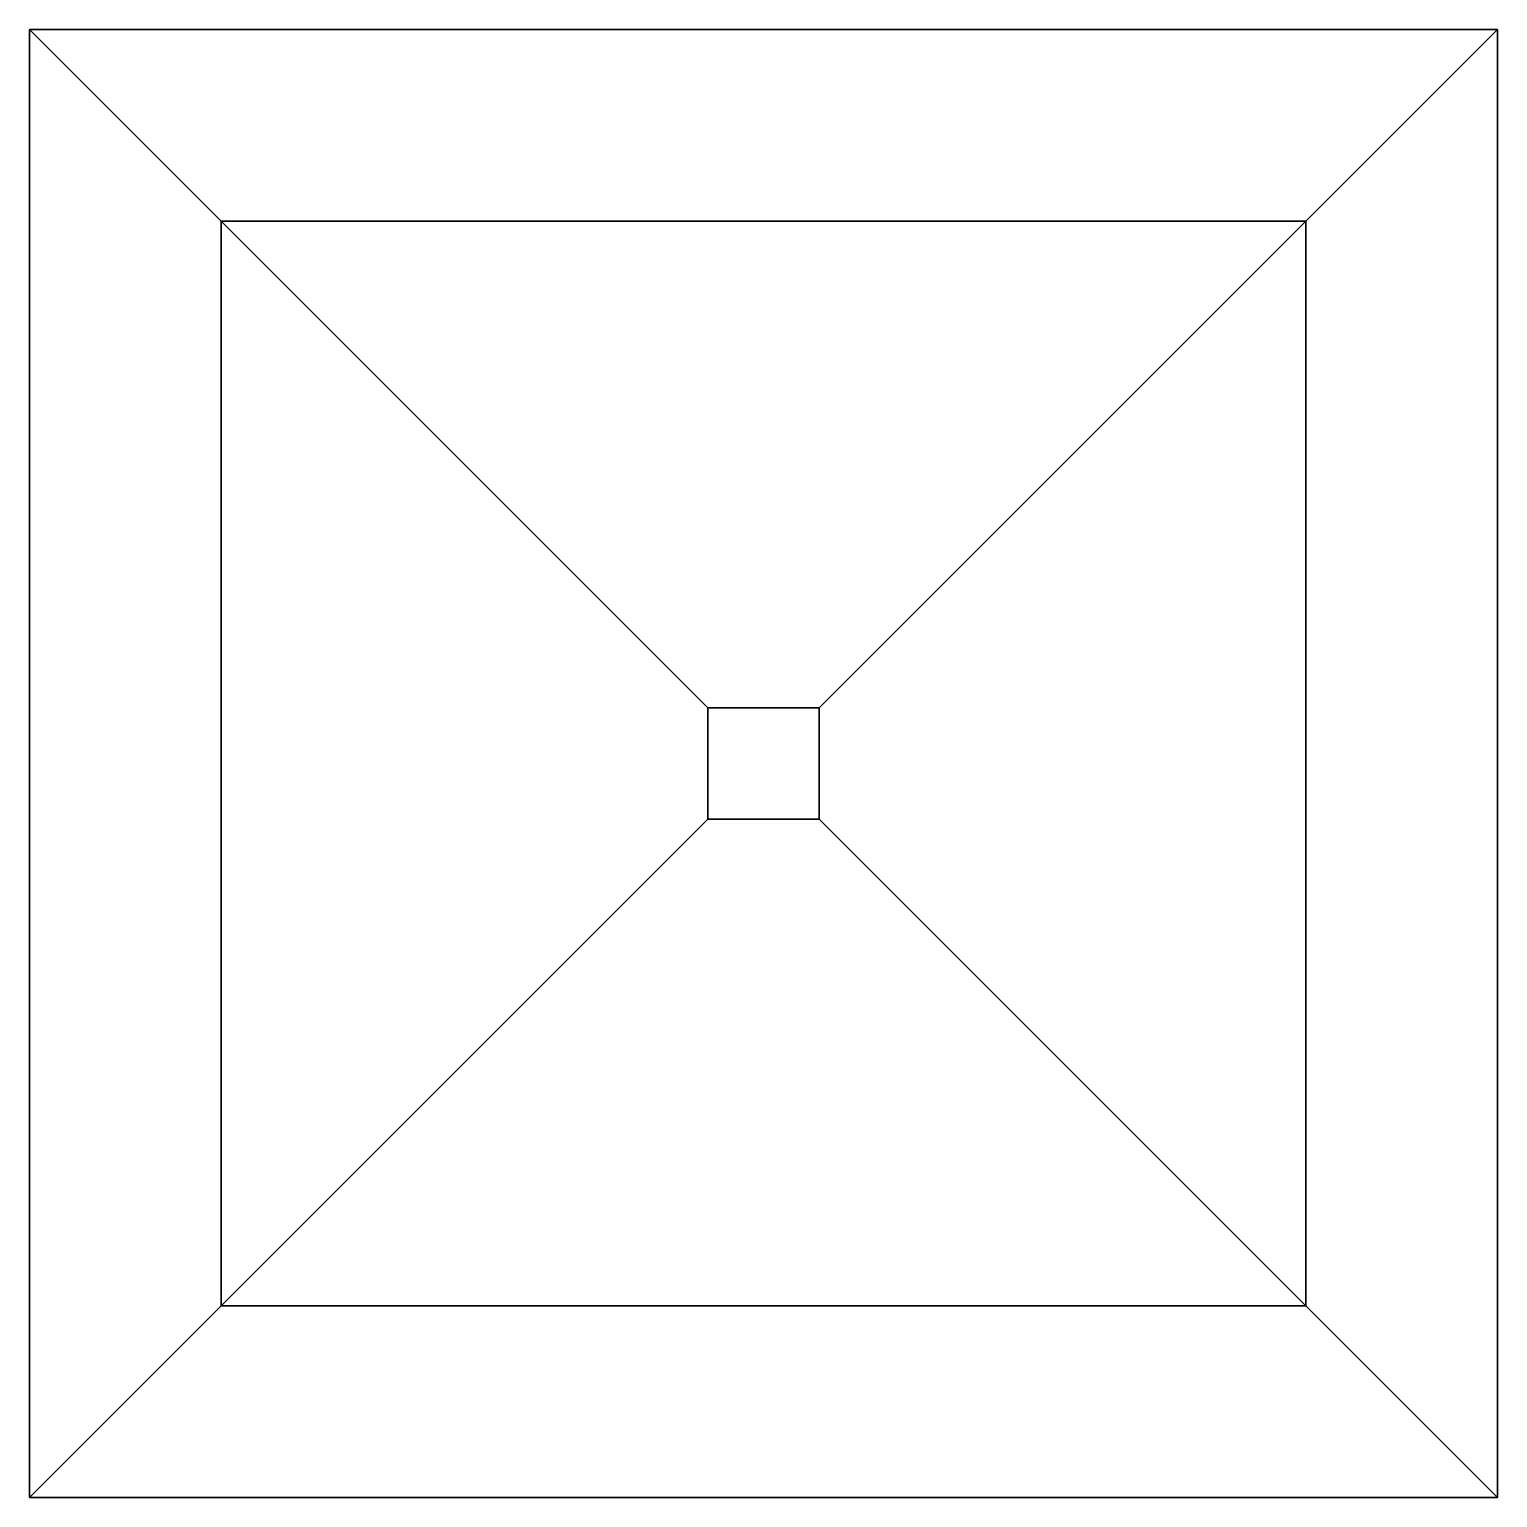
# Model space of a CAD drawing. Extents: x -1.38 to 1.35, y -2.36 to 0.37.
import ezdxf

# ---------------------------------------------------------------- set-up
doc = ezdxf.new("R2010")
doc.units = 0
doc.layers.add('NoName1', color=15, linetype='CONTINUOUS')

msp = doc.modelspace()

# ---------------------------------------------------------------- linework, layer by layer
at = {"layer": 'NoName1', "color": 0}
for points in [[(-1.376721, -2.357947), (-0.118047, -1.099274, -1.851689), (-0.118047, -0.893217, -1.851689), (-1.376721, 0.365457)], [(-1.376721, 0.365457), (-0.118047, -0.893217, -1.851689), (0.08801, -0.893217, -1.851689), (1.346683, 0.365457)], [(-1.376721, 0.365457), (-1.021167, 0.009903, 0.789111), (-1.021167, -2.002393, 0.789111), (-1.376721, -2.357947)], [(1.346683, 0.365457), (0.991129, 0.009903, 0.789111), (-1.021167, 0.009903, 0.789111), (-1.376721, 0.365457)], [(1.346683, 0.365457), (0.08801, -0.893217, -1.851689), (0.08801, -1.099274, -1.851689), (1.346683, -2.357947)], [(1.346683, -2.357947), (0.991129, -2.002393, 0.789111), (0.991129, 0.009903, 0.789111), (1.346683, 0.365457)], [(0.991129, 0.009903, 0.789111), (0.991129, -2.002393, 0.789111), (-1.021167, -2.002393, 0.789111), (-1.021167, 0.009903, 0.789111)], [(-0.118047, -0.893217, -1.851689), (-0.118047, -1.099274, -1.851689), (0.08801, -1.099274, -1.851689), (0.08801, -0.893217, -1.851689)], [(1.346683, -2.357947), (0.08801, -1.099274, -1.851689), (-0.118047, -1.099274, -1.851689), (-1.376721, -2.357947)], [(-1.376721, -2.357947), (-1.021167, -2.002393, 0.789111), (0.991129, -2.002393, 0.789111), (1.346683, -2.357947)]]:
    msp.add_3dface(points, dxfattribs=at)

doc.saveas('drawing.dxf')
